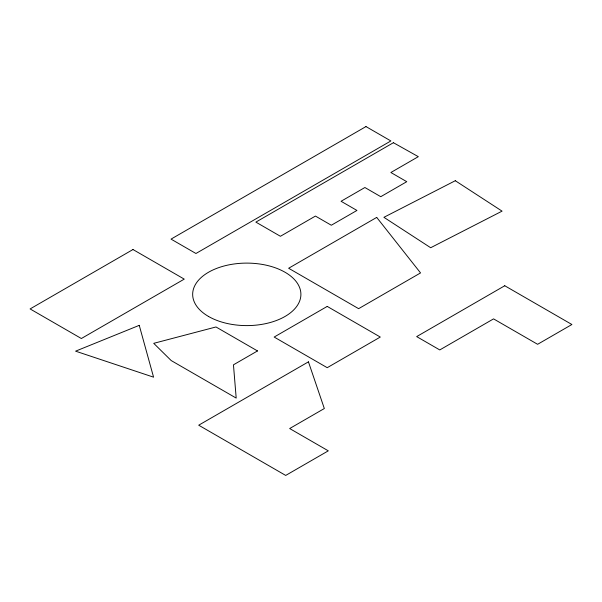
<?xml version="1.0" encoding="UTF-8"?>
<svg xmlns="http://www.w3.org/2000/svg" width="602" height="602" viewBox="0 0 602 602"><rect width="100%" height="100%" fill="white"/><g stroke="black" fill="none" stroke-linecap="round" stroke-linejoin="round"><path stroke-width="0.9" d="M132.982 249.529L30.1 308.931L81.36 338.52L184.242 279.125L132.982 249.529M365.971 126.57L171.036 239.114L195.943 253.495L390.879 140.951L365.971 126.57M393.407 142.704L255.873 222.115L280.419 236.285L315.433 216.073L331.318 225.238L356.948 210.444L341.063 201.271L364.887 187.515L380.773 196.688L406.764 181.684L390.879 172.511L418.315 156.67L393.407 142.704M376.717 217.405L288.636 268.259L358.626 308.668L420.55 272.924L376.717 217.405M327.225 306.41L274.158 337.052L327.225 367.687L380.291 337.052L327.225 306.41M257.498 350.936L233.456 364.82L236.195 398.088L171.216 360.575L153.728 343.336L215.983 326.969L257.498 350.936M308.442 361.847L198.705 425.2L285.702 475.429L328.301 450.838L289.675 428.541L324.327 408.532L308.442 361.847M504.754 285.747L416.674 336.601L439.776 349.935L493.565 318.879L537.609 344.306L571.9 324.508L504.754 285.747M455.293 180.72L383.903 217.314L430.678 247.731L502.068 211.136L455.293 180.72M139.25 325.351L75.581 351.162L153.57 377.161L139.25 325.351M208.518 316.449A54.112 31.244 0 0 0 299.059 302.437A54.112 31.244 0 0 0 232.778 264.173A54.112 31.244 0 0 0 208.518 316.449"/></g></svg>
